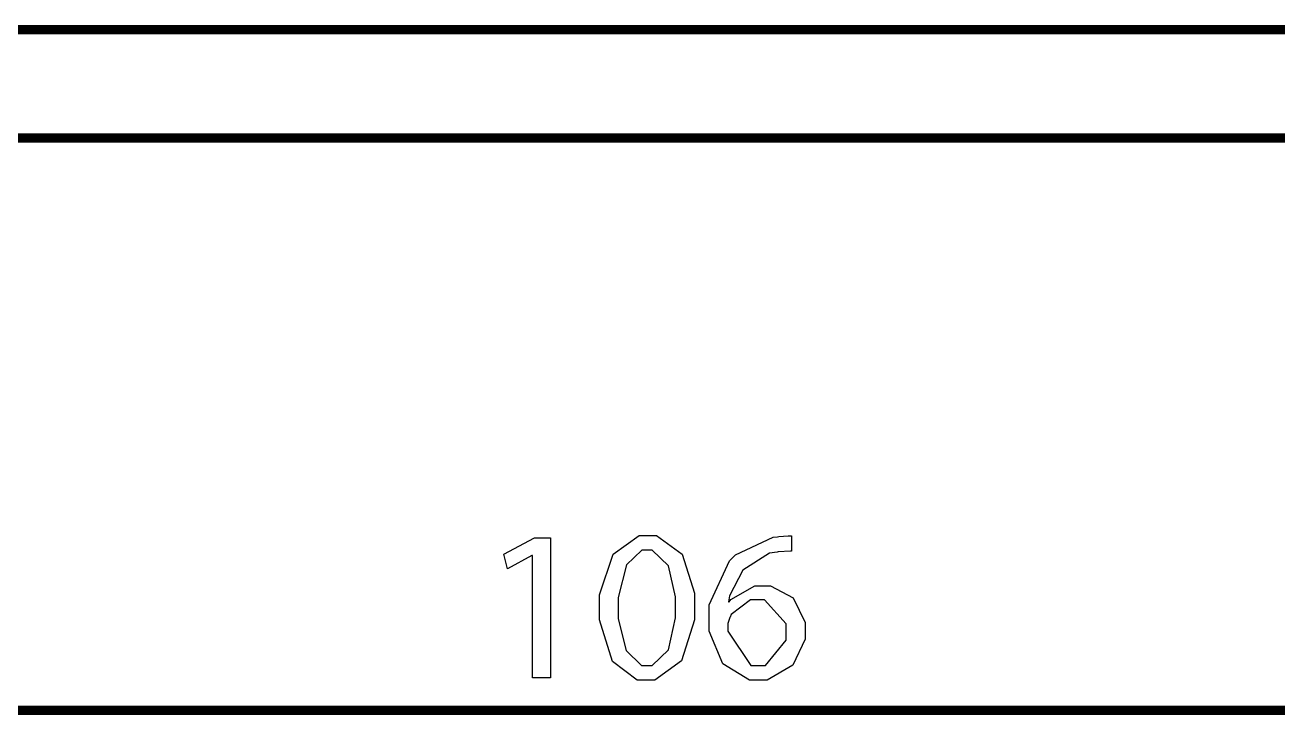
# Model space of a CAD drawing. Extents: x 0.54 to 10.46, y 0.74 to 7.76.
# Drawn here: x 2.5845 to 2.9634, y 4.2729 to 4.4816 of the extents above; entities that cross this region are included whole.
import ezdxf

# ---------------------------------------------------------------- set-up
doc = ezdxf.new("R2010")
doc.units = 0
doc.layers.get('0').update_dxf_attribs({"linetype": 'CONTINUOUS'})

msp = doc.modelspace()

# ---------------------------------------------------------------- linework, layer by layer
at = {"color": 0, "const_width": 0.00278}
for points in [[(3.06119, 4.48019), (2.52181, 4.48019)], [(2.48665, 4.44738), (3.09636, 4.44738)]]:
    msp.add_lwpolyline(points, dxfattribs=at)
at = {"color": 9}
for points in [[(2.73796, 4.32107), (2.73779, 4.32107), (2.73047, 4.31711), (2.72933, 4.32146), (2.73861, 4.32644), (2.74343, 4.32644), (2.74343, 4.28413), (2.73796, 4.28413), (2.73796, 4.32107)], [(2.78694, 4.30572), (2.78694, 4.3016), (2.7831, 4.28922), (2.77496, 4.28342), (2.77225, 4.28342), (2.76969, 4.28342), (2.76215, 4.28907), (2.75825, 4.30165), (2.75825, 4.30512), (2.75825, 4.30925), (2.76238, 4.3215), (2.77029, 4.32715), (2.77294, 4.32715), (2.7755, 4.32715), (2.78326, 4.3215), (2.78694, 4.30968), (2.78694, 4.30572)], [(2.81629, 4.32238), (2.81597, 4.32243), (2.81233, 4.32221), (2.81196, 4.3221), (2.80968, 4.32178), (2.8016, 4.31668), (2.79753, 4.30886), (2.79731, 4.30707), (2.79747, 4.30707), (2.79796, 4.30778), (2.80524, 4.31196), (2.80767, 4.31196), (2.80994, 4.31196), (2.81685, 4.30826), (2.82042, 4.30083), (2.82042, 4.29833), (2.82042, 4.29579), (2.81668, 4.28797), (2.80892, 4.28342), (2.80638, 4.28342), (2.80365, 4.28342), (2.79551, 4.28831), (2.79144, 4.29818), (2.79144, 4.30143), (2.79144, 4.30621), (2.79753, 4.31944), (2.79856, 4.32047), (2.79943, 4.32135), (2.81076, 4.32661), (2.81213, 4.32676), (2.8125, 4.32682), (2.81532, 4.3271), (2.81629, 4.3271), (2.81629, 4.32238)], [(2.76394, 4.30507), (2.76394, 4.30192), (2.76628, 4.29237), (2.771, 4.28782), (2.77257, 4.28782), (2.77419, 4.28782), (2.77908, 4.29258), (2.78119, 4.30225), (2.78119, 4.30544), (2.78119, 4.3086), (2.77908, 4.31799), (2.77419, 4.32269), (2.77262, 4.32269), (2.77106, 4.32269), (2.76639, 4.31825), (2.76394, 4.30838), (2.76394, 4.30507)], [(2.81467, 4.29801), (2.81467, 4.30046), (2.80811, 4.30767), (2.80593, 4.30767), (2.80387, 4.30767), (2.79812, 4.30328), (2.79775, 4.30246), (2.79764, 4.30231), (2.7971, 4.30057), (2.7971, 4.29997), (2.7971, 4.29824), (2.80404, 4.28782), (2.80638, 4.28782), (2.80843, 4.28782), (2.81467, 4.29546), (2.81467, 4.29801)]]:
    msp.add_lwpolyline(points, close=True, dxfattribs=at)
at = {"color": 9, "const_width": 0.00278}
msp.add_lwpolyline([(2.49328, 4.27425), (3.08979, 4.27425)], dxfattribs=at)

doc.saveas('drawing.dxf')
